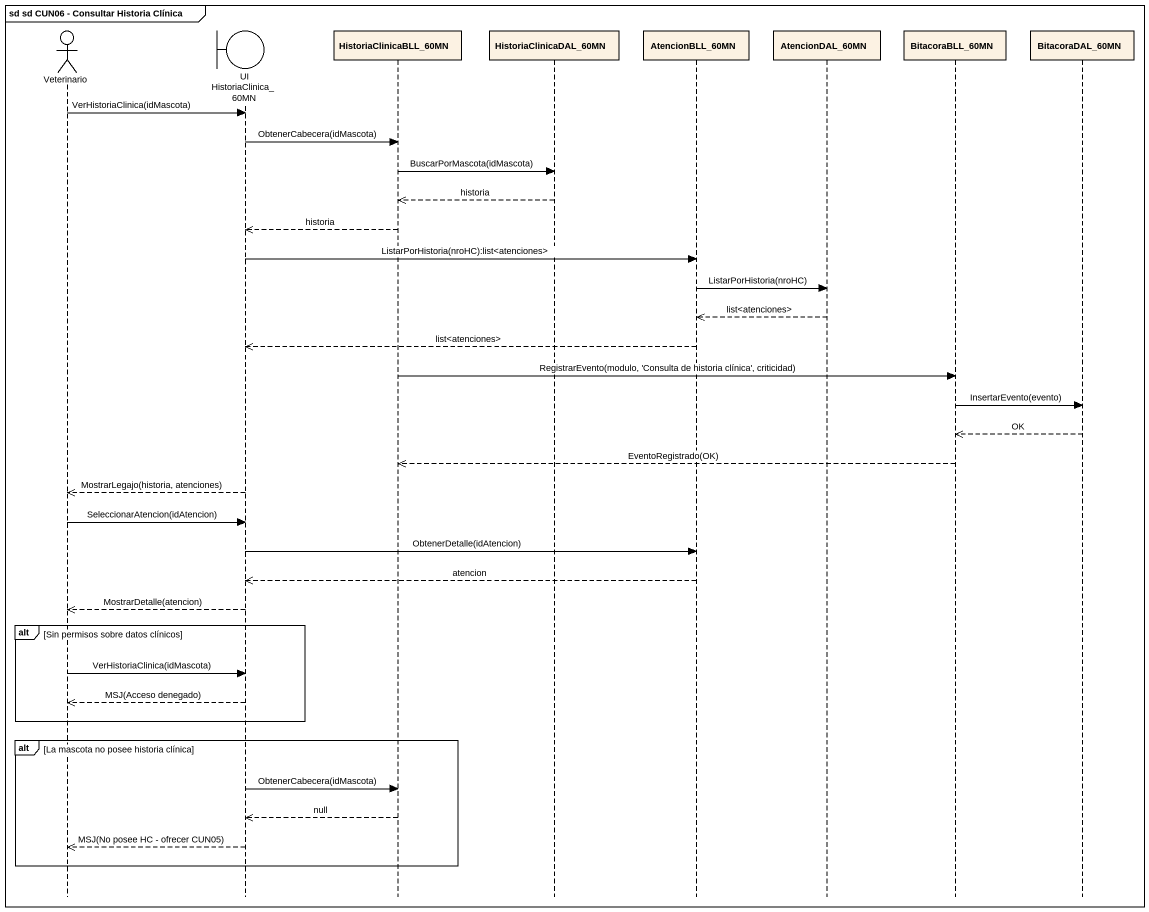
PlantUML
@startuml
mainframe sd sd CUN06 - Consultar Historia Clínica
hide footbox
actor Veterinario
boundary "UI HistoriaClinica_60MN" as UI_HistoriaClinica_60MN
participant HistoriaClinicaBLL_60MN
participant HistoriaClinicaDAL_60MN
participant AtencionBLL_60MN
participant AtencionDAL_60MN
participant BitacoraBLL_60MN
participant BitacoraDAL_60MN

Veterinario -> UI_HistoriaClinica_60MN : VerHistoriaClinica(idMascota)
UI_HistoriaClinica_60MN -> HistoriaClinicaBLL_60MN : ObtenerCabecera(idMascota)
HistoriaClinicaBLL_60MN -> HistoriaClinicaDAL_60MN : BuscarPorMascota(idMascota)
HistoriaClinicaDAL_60MN -->> HistoriaClinicaBLL_60MN : historia
HistoriaClinicaBLL_60MN -->> UI_HistoriaClinica_60MN : historia
UI_HistoriaClinica_60MN -> AtencionBLL_60MN : ListarPorHistoria(nroHC):list<atenciones>
AtencionBLL_60MN -> AtencionDAL_60MN : ListarPorHistoria(nroHC)
AtencionDAL_60MN -->> AtencionBLL_60MN : list<atenciones>
AtencionBLL_60MN -->> UI_HistoriaClinica_60MN : list<atenciones>
HistoriaClinicaBLL_60MN -> BitacoraBLL_60MN : RegistrarEvento(modulo, 'Consulta de historia clínica', criticidad)
BitacoraBLL_60MN -> BitacoraDAL_60MN : InsertarEvento(evento)
BitacoraDAL_60MN -->> BitacoraBLL_60MN : OK
BitacoraBLL_60MN -->> HistoriaClinicaBLL_60MN : EventoRegistrado(OK)
UI_HistoriaClinica_60MN -->> Veterinario : MostrarLegajo(historia, atenciones)
Veterinario -> UI_HistoriaClinica_60MN : SeleccionarAtencion(idAtencion)
UI_HistoriaClinica_60MN -> AtencionBLL_60MN : ObtenerDetalle(idAtencion)
AtencionBLL_60MN -->> UI_HistoriaClinica_60MN : atencion
UI_HistoriaClinica_60MN -->> Veterinario : MostrarDetalle(atencion)
alt Sin permisos sobre datos clínicos
  Veterinario -> UI_HistoriaClinica_60MN : VerHistoriaClinica(idMascota)
  UI_HistoriaClinica_60MN -->> Veterinario : MSJ(Acceso denegado)
end
alt La mascota no posee historia clínica
  UI_HistoriaClinica_60MN -> HistoriaClinicaBLL_60MN : ObtenerCabecera(idMascota)
  HistoriaClinicaBLL_60MN -->> UI_HistoriaClinica_60MN : null
  UI_HistoriaClinica_60MN -->> Veterinario : MSJ(No posee HC - ofrecer CUN05)
end
@enduml
